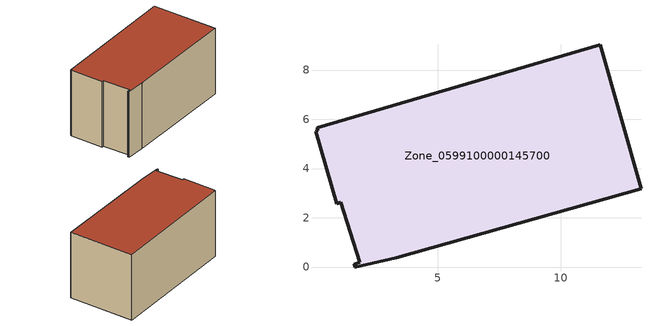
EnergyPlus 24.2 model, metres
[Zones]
Zone_0599100000145700
 floor ground (C_G): 0.03,5.52 0.13,5.55 0.1,5.65 11.6,9.02 13.25,3.19 3.3,0.38 1.63,0 1.59,0.12 1.84,0.19 1.06,2.63 0.88,2.58 z0
 wall outside (C_F): 1.63,0 3.3,0.38 13.25,3.19 11.6,9.02 0.1,5.65 0.13,5.55 0.03,5.52 0.88,2.58 1.06,2.63 1.84,0.19 1.59,0.12 1.63,0 z0:6.26
 roof outside (C_R): 0.13,5.55 0.03,5.52 0.88,2.58 1.06,2.63 1.84,0.19 1.59,0.12 1.63,0 3.3,0.38 13.25,3.19 11.6,9.02 0.1,5.65 z6.26
[BUILDING]
Pand.0599100000145700: North Axis=0; Terrain=City; Loads Convergence Tolerance Value=0.04; Temperature Convergence Tolerance Value=0.4; Solar Distribution=FullExterior; Maximum Number of Warmup Days=25; Minimum Number of Warmup Days=1
[Site:Location]
Rotterdam.The.Hague.AP_ZH_NLD Design_Conditions: Latitude=51.96; Longitude=4.45; Time Zone=1; Elevation=-4.5
[SITE:GROUNDTEMPERATURE:BUILDINGSURFACE]
18, 18, 18, 18, 18, 18, 18, 18, 18, 18, 18, 18
[MATERIAL] Thermal Absorptance=0.9; Solar Absorptance=0.7; Visible Absorptance=0.7
Name | Roughness | Thickness | Conductivity | Density | Specific Heat
G.D.1965 | MediumSmooth | 0.15 | 1 | 540 | 1210
F.D.1965 | Rough | 0.3 | 0.857143 | 1920 | 840
R.D.1965 | MediumRough | 0.2 | 0.08 | 1500 | 1000
[CONSTRUCTION]
C_G: G.D.1965
C_F: F.D.1965
C_R: R.D.1965
[ZONE]
Zone_0599100000145700: Type=1; Multiplier=1; Ceiling Height=Autocalculate; Volume=Autocalculate; Floor Area=autocalculate; Part of Total Floor Area=Yes
[ZONEINFILTRATION:DESIGNFLOWRATE]
Infil_Zone_0599100000145700: Zone or ZoneList or Space or SpaceList=Zone_0599100000145700; Schedule=AlwaysOn; Design Flow Rate Calculation Method=Flow/Area; Flow Rate per Floor Area=0.0042; Constant Term Coefficient=1; Temperature Term Coefficient=0; Velocity Term Coefficient=0; Velocity Squared Term Coefficient=0
[HVACTEMPLATE:ZONE:IDEALLOADSAIRSYSTEM]
Zone_0599100000145700: Maximum Heating Supply Air Temperature=50; Minimum Cooling Supply Air Temperature=13; Maximum Heating Supply Air Humidity Ratio=0.0156; Minimum Cooling Supply Air Humidity Ratio=0.0077; Heating Limit=NoLimit; Cooling Limit=NoLimit; Dehumidification Control Type=ConstantSensibleHeatRatio; Cooling Sensible Heat Ratio=0.7; Dehumidification Setpoint=60; Humidification Control Type=None; Humidification Setpoint=30; Outdoor Air Method=None; Outdoor Air Flow Rate per Person=0.00944; Outdoor Air Flow Rate per Zone Floor Area=0; Outdoor Air Flow Rate per Zone=0; Demand Controlled Ventilation Type=None; Outdoor Air Economizer Type=NoEconomizer; Heat Recovery Type=None; Sensible Heat Recovery Effectiveness=0.7; Latent Heat Recovery Effectiveness=0.65
[ZONECONTROL:THERMOSTAT]
ThermostatControl_Zone_0599100000145700: Zone or ZoneList=Zone_0599100000145700; Control Type Schedule=DualSetpointControlType; Control 1=Thermostat_Zone_0599100000145700; Temperature Difference Between Cutout And Setpoint=0
[THERMOSTATSETPOINT:DUALSETPOINT]
Thermostat_Zone_0599100000145700: Heating Setpoint Temperature Schedule=HeatingSetpoint_Zone_0599100000145700; Cooling Setpoint Temperature Schedule=CoolingSetpoint_Zone_0599100000145700
[SCHEDULE:COMPACT]
HeatingSetpoint_Zone_0599100000145700: Through: 12/31, For: AllDays, Until: 24:00, 21
CoolingSetpoint_Zone_0599100000145700: Through: 12/31, For: AllDays, Until: 24:00, 24
DualSetpointControlType: Through: 12/31, For: AllDays, Until: 24:00, 4
AlwaysOn: Through: 12/31, For: AllDays, Until: 24:00, 1
